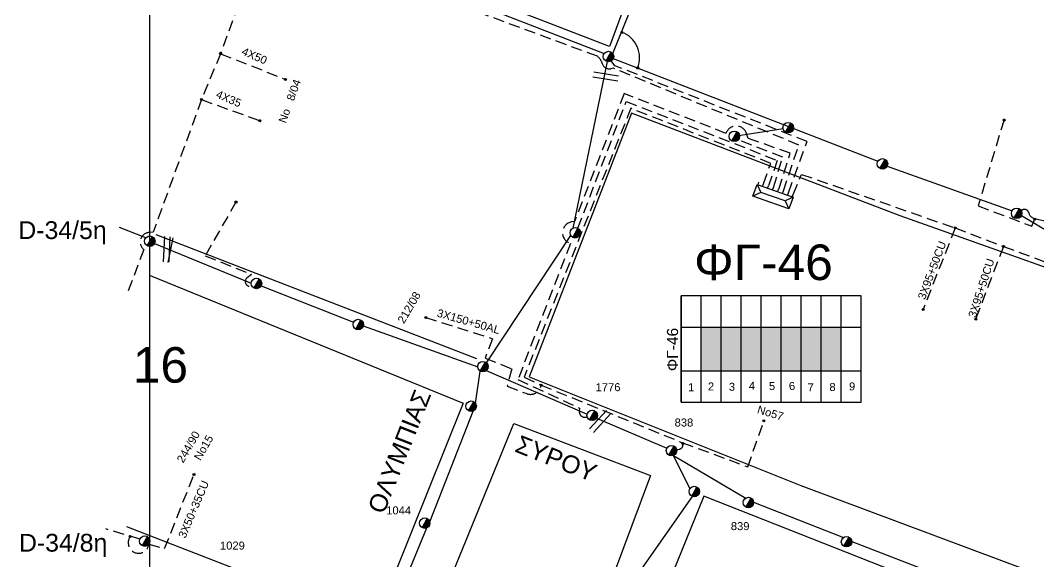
# Model space of a CAD drawing. Header units: millimetres. Extents: x 8791 to 11104, y 1833 to 2902.
# Drawn here: x 8798.3 to 9032.1, y 2072.2 to 2196.6 of the extents above; entities that cross this region are included whole.
import ezdxf
from ezdxf.enums import TextEntityAlignment as Align

# ---------------------------------------------------------------- set-up
doc = ezdxf.new("R2010")
doc.units = ezdxf.units.MM
doc.linetypes.add('DASHED', pattern=[19.05, 12.7, -6.35])
for name, color, linetype in [('Ασφαλειοκιβώτια Χ.Τ 9 αναχωρήσεων', 7, 'Continuous'), ('Γέφυρες Εναερίου Δικτύου', 7, 'Continuous'), ('Γυμνά εναέρια ΧΤ (3Φ)   3x50+35CU', 7, 'Continuous'), ('Γυμνά εναέρια ΧΤ και ΦΟΠ (3Φ)   4x50+16AL', 7, 'Continuous'), ('Επιγραφές - Σχήματα', 7, 'Continuous'), ('Καλώδια ΧΤ   3x150+50AL', 7, 'DASHED'), ('Καλώδια ΧΤ   3x95+50CU', 7, 'DASHED'), ('Στύλος ΦΜ', 7, 'Continuous'), ('Στύλος ΦΜ @ 1', 7, 'Continuous'), ('Συνδέσεις', 7, 'Continuous'), ('Τομή', 7, 'Continuous'), ('Υποσταθμός πόλεως', 7, 'Continuous'), ('Υπόβαθρο ΔΕΗ', 7, 'Continuous')]:
    doc.layers.add(name, color=color, linetype=linetype)
doc.styles.add('ar', font='ARIAL.TTF')
doc.styles.get("Standard").update_dxf_attribs({"font": 'ARIAL.TTF'})
doc.linetypes.add('SYN_LINE', pattern='A,0.5,-0.0001,["/\\/\\/\\/",Standard,S=0.1,R=0,X=0,Y=-0.05],-0.25', length=0.7501)

# ---------------------------------------------------------------- blocks, each defined once
blk = doc.blocks.new('ΥΠΑΡΧΩΝ ΤΣΙΜΕΝΤΕΝΙΟΣ ΣΤΥΛΟΣ')
at = {"layer": 'Στύλος ΦΜ'}
blk.add_hatch(color=256, dxfattribs=at).paths.add_polyline_path([(-1.29, -2.28, 0.574793), (2.62, 0, 0.268822), (1.3, 2.27)])
blk.add_line((-1.29, -2.28), (1.3, 2.27), dxfattribs=at)
blk.add_circle((0, 0), 2.62, dxfattribs=at)
at = {"layer": 'Στύλος ΦΜ', "flags": 4}
for tag, p in [('ΑΡΙΘΜΟΣ', (-4.68, 8.05)), ('ΤΥΠΟΣ', (-4.91, 3.03))]:
    blk.add_attdef(tag, p, '', height=4, dxfattribs=at)
blk = doc.blocks.new('ΥΠΟΣΤΑΘΜΟΣ ΠΟΛΕΩΣ 8 ΑΝΑΧΩΡΗΣΕΩΝ')
at = {"layer": 'Υποσταθμός πόλεως', "linetype": 'Continuous', "ltscale": 40}
for p, q in [((-8.18, -2.82), (-8.18, -4)), ((-5.9, -2.82), (-5.9, -4)), ((-3.55, -2.82), (-3.55, -4)), ((-1.28, -2.82), (-1.28, -4)), ((1.23, -2.82), (1.23, -4)), ((3.56, -2.82), (3.56, -4)), ((6.03, -2.82), (6.03, -4)), ((8.16, -2.82), (8.16, -4))]:
    blk.add_line(p, q, dxfattribs=at)
blk.add_lwpolyline([(-8.57, 2.82), (8.57, 2.82), (8.57, -2.82), (-8.57, -2.82)], close=True, dxfattribs=at)
for points in [[(-5.75, 0), (-8.57, 2.82)], [(5.75, 0), (8.57, 2.82)], [(-8.57, -2.82), (-5.75, 0)], [(-5.75, 0), (5.75, 0)], [(8.57, -2.82), (5.75, 0)]]:
    blk.add_lwpolyline(points, dxfattribs=at)
at = {"layer": 'Υποσταθμός πόλεως', "linetype": 'SYN_LINE', "ltscale": 40, "flags": 1}
for tag, p in [('ΜΕΤΑΣΧΗΜΑΤΙΣΜΟΣ', (9.59, 1.44)), ('ΙΣΧΥΣ', (9.57, -1.35)), ('ΑΡΙΘΜΟΣ', (9.69, -4.07))]:
    blk.add_attdef(tag, p, '', height=1.8, dxfattribs=at)
blk = doc.blocks.new('S')
at = {"layer": 'Γυμνά εναέρια ΧΤ και ΦΟΠ (3Φ)   4x50+16AL', "color": 1}
blk.add_lwpolyline([(2.84, 0), (-2.84, 0)], dxfattribs=at)
blk = doc.blocks.new('ΤΟΜΗ')
at = {"layer": 'Τομή', "ltscale": 40}
for p, q in [((-5.68, 0), (5.68, 0)), ((5.68, -2.33), (-5.68, -2.33))]:
    blk.add_line(p, q, dxfattribs=at)
blk = doc.blocks.new('ΑΣΦΑΛΕΙΟΚΙΒΩΤΙΟ ΥΠΟΣΤΑΘΜΟΥ 9 ΑΝΑΧΩΡΗΣΕΩΝ')
at = {"layer": 'Ασφαλειοκιβώτια Χ.Τ 9 αναχωρήσεων', "ltscale": 40}
for p, q in [((-23.8, 40.36), (24.02, 40.36)), ((-9.72, 40.36), (-9.72, -40.64)), ((9.94, 40.36), (9.94, -40.64)), ((-23.8, 31.36), (24.02, 31.36)), ((-23.8, 22.36), (24.02, 22.36)), ((-23.8, 13.36), (24.02, 13.36)), ((-23.8, 4.36), (24.02, 4.36)), ((-23.8, -4.64), (24.02, -4.64)), ((-23.8, -13.64), (24.02, -13.64)), ((-23.8, -22.64), (24.02, -22.64)), ((-23.8, -31.64), (24.02, -31.64))]:
    blk.add_line(p, q, dxfattribs=at)
at = {"layer": 'Ασφαλειοκιβώτια Χ.Τ 9 αναχωρήσεων'}
blk.add_lwpolyline([(-23.8, -40.64), (24.02, -40.64), (24.02, 40.36), (-23.8, 40.36)], close=True, dxfattribs=at)
for s, rotation, p in [('1', 270, (-18.96, 37.31)), ('2', 270, (-18.6, 28.38)), ('3', 270, (-18.74, 18.97)), ('4', 270, (-18.26, 9.95)), ('5', 270, (-18.42, 0.93)), ('6', 274.9707, (-18.52, -8.21)), ('7', 270, (-19, -16.47)), ('8', 270, (-18.86, -26.29)), ('9', 266.863, (-18.5, -35))]:
    blk.add_text(s, height=3.6, rotation=rotation, dxfattribs=at).set_placement(p)
at = {"layer": 'Ασφαλειοκιβώτια Χ.Τ 9 αναχωρήσεων', "ltscale": 40}
for tag, height, p in [('ΟΝΟΜΑ', 5, (-0.16, 44.31)), ('ΚΕΙΜΕΝΟ 1', 2, (17.06, 35.59)), ('ΚΕΙΜΕΝΟ 2', 2, (17.06, 26.88)), ('ΚΕΙΜΕΝΟ 3', 2, (17.06, 17.69)), ('ΚΕΙΜΕΝΟ 4', 2, (17.06, 8.71)), ('ΚΕΙΜΕΝΟ 5', 2, (17.06, -0.13)), ('ΚΕΙΜΕΝΟ 6', 2, (17.06, -9.05)), ('ΚΕΙΜΕΝΟ 7', 2, (17.06, -18.13)), ('ΚΕΙΜΕΝΟ 8', 2, (17.06, -26.85)), ('ΚΕΙΜΕΝΟ 9', 2, (17.06, -35.99)), ('ΣΧ', 2, (-0.1, -42.64))]:
    blk.add_attdef(tag, text='', height=height, dxfattribs=at).set_placement(p, align=Align.MIDDLE_CENTER)
blk = doc.blocks.new('_ΣΥΝΔΕΣΗ')
at = {"layer": 'Συνδέσεις', "linetype": 'SYN_LINE', "ltscale": 40}
blk.add_hatch(color=256, dxfattribs=at).paths.add_polyline_path([(0.5, -0.01, 1), (-0.5, -0.01, 1)])
at = {"layer": 'Συνδέσεις'}
blk.add_circle((0, -0.01), 0.5, dxfattribs=at)

msp = doc.modelspace()

# ---------------------------------------------------------------- hatches: boundary and pattern name
at = {"layer": 'Ασφαλειοκιβώτια Χ.Τ 9 αναχωρήσεων', "ltscale": 20}
for color, points in [(6, [(8954.66, 2126.15), (8954.66, 2116.12), (8959.26, 2116.12), (8959.26, 2126.15)]), (151, [(8959.26, 2126.15), (8959.26, 2116.12), (8963.85, 2116.12), (8963.85, 2126.15)]), (27, [(8963.85, 2126.15), (8963.85, 2116.12), (8968.45, 2116.12), (8968.45, 2126.15)]), (173, [(8968.45, 2126.15), (8968.45, 2116.12), (8973.04, 2116.12), (8973.04, 2126.15)]), (30, [(8973.04, 2126.15), (8973.04, 2116.12), (8977.63, 2116.12), (8977.63, 2126.15)]), (85, [(8977.63, 2126.15), (8977.63, 2116.12), (8982.23, 2116.12), (8982.23, 2126.15)]), (2, [(8982.23, 2126.15), (8982.23, 2116.12), (8986.82, 2116.12), (8986.82, 2126.15)])]:
    msp.add_hatch(color=color, dxfattribs=at).paths.add_polyline_path(points)

# ---------------------------------------------------------------- linework, layer by layer
at = {"layer": 'Γέφυρες Εναερίου Δικτύου', "color": 85, "ltscale": 0.2}
msp.add_line((8962.26, 2169.99), (8973.44, 2171.79), dxfattribs=at)
for points in [[(8934.34, 2188.99), (8946.37, 2218.85)], [(8934.45, 2187.87), (8995.24, 2164.27)], [(8997.37, 2163.14), (9026.04, 2152.84)], [(9028.2, 2151.77), (9063.21, 2130.97)]]:
    msp.add_lwpolyline(points, dxfattribs=at)
at = {"layer": 'Γέφυρες Εναερίου Δικτύου', "color": 2, "linetype": 'DASHED', "ltscale": 0.2}
for points in [[(8857.76, 2213.13), (8853.46, 2214.48), (8844.25, 2188.98), (8839.86, 2178.43), (8828.76, 2147.96), (8827.81, 2147.89, 0.683732), (8826.61, 2143.97), (8822.87, 2134.08)], [(8973.53, 2157.43), (8977.05, 2167.99), (8934.49, 2185.63), (8933.87, 2185.52, -0.380145), (8931.91, 2186.72, 0.146547), (8930.82, 2188.37), (8868.99, 2211.25), (8867.31, 2210.85, -0.200159), (8862.73, 2211.25, -3.648789)]]:
    msp.add_lwpolyline(points, format="xyb", dxfattribs=at)
at = {"layer": 'Γέφυρες Εναερίου Δικτύου', "color": 173, "ltscale": 0.2}
msp.add_lwpolyline([(8886.08, 2207.04), (8932.37, 2189.05)], dxfattribs=at)
at = {"layer": 'Γέφυρες Εναερίου Δικτύου', "color": 2, "linetype": 'DASHED', "ltscale": 0.2}
for points in [[(8844.25, 2188.98), (8859.14, 2183.07)], [(8839.86, 2178.43), (8853.26, 2173.57)]]:
    msp.add_lwpolyline(points, dxfattribs=at)
at = {"layer": 'Γέφυρες Εναερίου Δικτύου', "color": 151, "ltscale": 0.2}
for points in [[(8925.23, 2148.9), (8933.1, 2187.15)], [(8905.31, 2117.95), (8924.67, 2147.22)], [(8902.82, 2108.58), (8903.91, 2116.02)], [(8892.3, 2081.42), (8902.24, 2106.84)], [(8930.63, 2105.23), (8946.76, 2098.33)], [(8948.3, 2096.65), (8964.86, 2086.85)], [(8966.69, 2085.9), (8987.34, 2077.8)], [(8881.98, 2056.54), (8891.64, 2080)], [(8989.23, 2076.89), (9009.86, 2068.89)]]:
    msp.add_lwpolyline(points, dxfattribs=at)
at = {"layer": 'Γέφυρες Εναερίου Δικτύου', "color": 173, "linetype": 'DASHED', "ltscale": 0.2}
msp.add_lwpolyline([(8974.66, 2157.03), (8978.96, 2168.78), (8934.81, 2186.22), (8934, 2187.33)], dxfattribs=at)
at = {"layer": 'Γέφυρες Εναερίου Δικτύου', "color": 30, "linetype": 'DASHED', "ltscale": 0.2}
for points in [[(8972.44, 2157.82), (8975.08, 2166.1), (8965.44, 2169.52), (8965.04, 2170.67, 0.711862), (8960.33, 2170.67), (8936.97, 2179.79), (8925.54, 2150.44), (8924.87, 2150.31, 0.782063), (8924.59, 2145.36), (8912.55, 2114.09), (8926.69, 2107.52), (8926.65, 2106.77, 0.561896), (8928.45, 2105.52, 11.684001)], [(8847.79, 2154.89), (8840.7, 2142.53), (8851.37, 2138.25), (8850.37, 2137.5, 0.874591), (8851.45, 2135.56, -0.190187)]]:
    msp.add_lwpolyline(points, format="xyb", dxfattribs=at)
at = {"layer": 'Γέφυρες Εναερίου Δικτύου', "color": 151, "linetype": 'DASHED', "ltscale": 0.2}
msp.add_lwpolyline([(8926.32, 2148.85), (8937.42, 2178), (8972.13, 2164.46), (8970.11, 2158.64)], dxfattribs=at)
at = {"layer": 'Γέφυρες Εναερίου Δικτύου', "color": 6, "linetype": 'DASHED', "ltscale": 0.2}
msp.add_lwpolyline([(8968.92, 2159.06), (8970.61, 2163.77), (8938.48, 2176.42), (8913.96, 2114.61), (8917.86, 2112.82), (8950.36, 2099.58), (8965.34, 2094.04), (8969.03, 2104.61)], dxfattribs=at)
at = {"layer": 'Γέφυρες Εναερίου Δικτύου', "color": 85, "linetype": 'DASHED', "ltscale": 0.2}
for points in [[(9024.2, 2173.8), (9018.24, 2154), (9030.61, 2149.34), (9031.28, 2151.04)], [(8971.23, 2158.25), (8973.36, 2165.17), (8963.14, 2169.17)]]:
    msp.add_lwpolyline(points, dxfattribs=at)
at = {"layer": 'Γέφυρες Εναερίου Δικτύου', "color": 27, "linetype": 'DASHED', "ltscale": 0.2}
msp.add_lwpolyline([(8975.76, 2156.65), (8977.66, 2161.25), (9012.96, 2148.93), (9024.05, 2144.7), (9061.34, 2130.83), (9061.74, 2131.4, -0.706901), (9063.21, 2130.97, -2.244721)], format="xyb", dxfattribs=at)
at = {"layer": 'Γέφυρες Εναερίου Δικτύου', "color": 85, "linetype": 'DASHED', "ltscale": 0.2}
msp.add_lwpolyline([(9048.07, 2159.14), (9044.84, 2147.57), (9031.28, 2151.04, -0.273668), (9029.86, 2152.46, 0.605923), (9028.18, 2152.86, 4.574191)], format="xyb", dxfattribs=at)
at = {"layer": 'Γέφυρες Εναερίου Δικτύου', "color": 1, "ltscale": 0.2}
msp.add_lwpolyline([(8827.09, 2146.68), (8821, 2149.05)], dxfattribs=at)
at = {"layer": 'Γέφυρες Εναερίου Δικτύου', "color": 30, "ltscale": 0.2}
for points in [[(8829.07, 2145.36), (8851.29, 2136.22)], [(8853.57, 2135.64), (8874.78, 2127.26)], [(8877.02, 2126.4), (8903.3, 2117.01)], [(8905.27, 2116.14), (8928.43, 2106.11)]]:
    msp.add_lwpolyline(points, dxfattribs=at)
at = {"layer": 'Γέφυρες Εναερίου Δικτύου', "color": 6, "linetype": 'DASHED', "ltscale": 0.2}
msp.add_lwpolyline([(8948.99, 2098.01), (8949.56, 2098.08, 0.512951), (8950.36, 2099.58, -1.600296)], format="xyb", dxfattribs=at)
at = {"layer": 'Γέφυρες Εναερίου Δικτύου', "color": 6, "ltscale": 0.2}
for points in [[(8952.06, 2089.03), (8948.3, 2096.65)], [(8934.35, 2061.11), (8952.65, 2087.22)]]:
    msp.add_lwpolyline(points, dxfattribs=at)
at = {"layer": 'Γυμνά εναέρια ΧΤ (3Φ)   3x50+35CU', "color": 6, "linetype": 'DASHED', "ltscale": 0.2}
for points in [[(8827.79, 2076.23), (8831.39, 2075.26), (8838.13, 2092.25)], [(8825.73, 2077.42), (8817.86, 2079.76)]]:
    msp.add_lwpolyline(points, dxfattribs=at)
msp.add_arc((8825.42, 2076.56), 2.39, 140.9071, 352.2409, dxfattribs=at)
at = {"layer": 'Επιγραφές - Σχήματα'}
msp.add_lwpolyline([(10868.02, 2888.59), (10868.02, 1855.69), (8827.98, 1855.69), (8827.98, 2890.56)], dxfattribs=at)
at = {"layer": 'Επιγραφές - Σχήματα', "ltscale": 20}
msp.add_arc((8934.15, 2188.01), 6.34, 338.5608, 69.7052, dxfattribs=at)
at = {"layer": 'Καλώδια ΧΤ   3x150+50AL', "color": 6, "linetype": 'DASHED', "ltscale": 0.2}
msp.add_lwpolyline([(8891.38, 2128.33), (8906.67, 2123.48), (8905.03, 2119), (8911.15, 2116.57), (8910.08, 2112.58), (8914.56, 2110.85, 0.486846), (8917.86, 2112.82, 3.473868)], format="xyb", dxfattribs=at)
at = {"layer": 'Καλώδια ΧΤ   3x95+50CU', "color": 27, "ltscale": 0.2}
for points in [[(9012.96, 2148.93), (9005.64, 2130.19)], [(9024.05, 2144.7), (9017.69, 2128)]]:
    msp.add_lwpolyline(points, dxfattribs=at)
at = {"layer": 'Υπόβαθρο ΔΕΗ'}
for points in [[(8878.58, 2274.5), (8954.17, 2246.37), (8933.59, 2190.62), (8857.13, 2220.2)], [(8923.74, 2040.33), (8891.11, 2053.71), (8911.64, 2104.03), (8943.01, 2092.02)], [(9007.48, 2066.7), (8955.23, 2087.31), (8933.06, 2032.59), (8956.8, 2013.67)]]:
    msp.add_lwpolyline(points, close=True, dxfattribs=at)
msp.add_lwpolyline([(8938.67, 2175.27), (8915.11, 2114.71), (8977.53, 2089.78), (9038.81, 2066.81, 0.427884), (9043.95, 2068.19), (9072.06, 2111.7), (9079.66, 2123.52), (9000.38, 2151.73)], format="xyb", close=True, dxfattribs=at)
for points in [[(8829.34, 2147.44), (8903.06, 2118.95)], [(8828.05, 2137.98), (8899.96, 2108.65), (8879.71, 2058.08), (8822.74, 2080.26)]]:
    msp.add_lwpolyline(points, dxfattribs=at)

# ---------------------------------------------------------------- block references
at = {"layer": 'Ασφαλειοκιβώτια Χ.Τ 9 αναχωρήσεων', "xscale": 0.5104822389464277, "yscale": 0.5104822389464277, "zscale": 0.5104822389464277, "rotation": 90}
msp.add_blockref('ΑΣΦΑΛΕΙΟΚΙΒΩΤΙΟ ΥΠΟΣΤΑΘΜΟΥ 9 ΑΝΑΧΩΡΗΣΕΩΝ', (8970.67, 2121.08), dxfattribs=at).add_auto_attribs({'ΟΝΟΜΑ': 'ΦΓ-46'})
at = {"layer": 'Γέφυρες Εναερίου Δικτύου', "color": 30, "ltscale": 0.2, "xscale": 1.020964477892856, "yscale": 1.020964477892856, "zscale": 1.020964477892856, "rotation": 258.0888015578453}
msp.add_blockref('S', (8832.77, 2143.84), dxfattribs=at)
at = {"layer": 'Στύλος ΦΜ @ 1', "ltscale": 40, "xscale": 0.4594340150515993, "yscale": 0.4594340150515993, "zscale": 0.4594340150515993}
for p in [(8933.34, 2188.33), (8974.62, 2171.98), (8962.25, 2169.99), (8996.27, 2163.65), (9027.11, 2152.29), (8925.72, 2147.81), (8827.99, 2145.88), (8852.49, 2136.17), (8875.87, 2126.74), (8904.5, 2117.07), (8901.79, 2107.96), (8953.05, 2088.35), (8826.83, 2076.96), (8988.03, 2076.82)]:
    msp.add_blockref('ΥΠΑΡΧΩΝ ΤΣΙΜΕΝΤΕΝΙΟΣ ΣΤΥΛΟΣ', p, dxfattribs=at)
at = {"layer": 'Στύλος ΦΜ @ 1', "ltscale": 40}
ref = msp.add_blockref('ΥΠΑΡΧΩΝ ΤΣΙΜΕΝΤΕΝΙΟΣ ΣΤΥΛΟΣ', (8929.6, 2105.86), dxfattribs=dict(at, xscale=0.4594340150515993, yscale=0.4594340150515993, zscale=0.4594340150515993))
ref.add_attrib('ΤΥΠΟΣ', '1776', (8930.39, 2111.42), dxfattribs={"layer": 'Στύλος ΦΜ', "height": 1.838, "flags": 4})
ref = msp.add_blockref('ΥΠΑΡΧΩΝ ΤΣΙΜΕΝΤΕΝΙΟΣ ΣΤΥΛΟΣ', (8947.82, 2097.75), dxfattribs=dict(at, xscale=0.4594340150515993, yscale=0.4594340150515993, zscale=0.4594340150515993))
ref.add_attrib('ΤΥΠΟΣ', '838', (8948.53, 2103.3), dxfattribs={"layer": 'Στύλος ΦΜ', "height": 1.838, "flags": 4})
ref = msp.add_blockref('ΥΠΑΡΧΩΝ ΤΣΙΜΕΝΤΕΝΙΟΣ ΣΤΥΛΟΣ', (8965.49, 2085.83), dxfattribs=dict(at, xscale=0.4594340150515993, yscale=0.4594340150515993, zscale=0.4594340150515993))
ref.add_attrib('ΤΥΠΟΣ', '839', (8961.45, 2079.49), dxfattribs={"layer": 'Στύλος ΦΜ', "height": 1.838, "flags": 4})
ref = msp.add_blockref('ΥΠΑΡΧΩΝ ΤΣΙΜΕΝΤΕΝΙΟΣ ΣΤΥΛΟΣ', (8891.14, 2081.1), dxfattribs=dict(at, xscale=0.4594340150515993, yscale=0.4594340150515993, zscale=0.4594340150515993))
ref.add_attrib('ΤΥΠΟΣ', '1044', (8882.29, 2083.11), dxfattribs={"layer": 'Στύλος ΦΜ', "height": 1.838, "flags": 4})
ref = msp.add_blockref('ΥΠΑΡΧΩΝ ΤΣΙΜΕΝΤΕΝΙΟΣ ΣΤΥΛΟΣ', (8845.03, 2069.58), dxfattribs=dict(at, xscale=0.4594340150515993, yscale=0.4594340150515993, zscale=0.4594340150515993))
ref.add_attrib('ΤΥΠΟΣ', '1029', (8844.11, 2075.02), dxfattribs={"layer": 'Στύλος ΦΜ', "height": 1.838, "flags": 4})
at = {"layer": 'Συνδέσεις', "xscale": 0.4594340150518314, "yscale": 0.4594340150518314, "zscale": 0.4594340150518314}
for p in [(8936.41, 2193.85), (8844.26, 2188.99), (8940.05, 2185.7), (8859.15, 2183.07), (8839.87, 2178.44), (8853.27, 2173.58), (9024.21, 2173.74), (8847.79, 2154.89), (9031.29, 2150.98), (9012.97, 2148.94), (9024.06, 2144.71), (8891.38, 2128.34), (9005.65, 2130.19), (9017.7, 2128), (8917.86, 2112.82), (8969.03, 2104.62), (8950.43, 2099.41), (8838.14, 2092.26), (8823.51, 2078.05)]:
    msp.add_blockref('_ΣΥΝΔΕΣΗ', p, dxfattribs=at)
at = {"layer": 'Τομή'}
for p, xscale, yscale, zscale, rotation in [((8932.81, 2184.31), 0.5104822389465433, 0.5104822389465433, 0.5104822389465433, 350.9005363952962), ((8832.48, 2144.02), 0.5104822389466157, 0.5104822389466157, 0.5104822389466157, 267.3348198415197), ((8931.84, 2104.06), 0.5104822389466529, 0.5104822389466529, 0.5104822389466529, 227.372461222805)]:
    msp.add_blockref('ΤΟΜΗ', p, dxfattribs=dict(at, xscale=xscale, yscale=yscale, zscale=zscale, rotation=rotation))
at = {"layer": 'Υποσταθμός πόλεως', "xscale": 0.5104822389463658, "yscale": 0.5104822389463658, "zscale": 0.5104822389463658, "rotation": 160.5442198321911}
msp.add_blockref('ΥΠΟΣΤΑΘΜΟΣ ΠΟΛΕΩΣ 8 ΑΝΑΧΩΡΗΣΕΩΝ', (8971.14, 2156.11), dxfattribs=at)

# ---------------------------------------------------------------- texts
at = {"layer": 'Γυμνά εναέρια ΧΤ (3Φ)   3x50+35CU', "ltscale": 0.2}
msp.add_text('3X50+35CU', height=1.838, rotation=66.9427, dxfattribs=at).set_placement((8838.05, 2084.28), align=Align.MIDDLE)
at = {"layer": 'Επιγραφές - Σχήματα', "ltscale": 20, "width": 19.788, "attachment_point": 1, "style": 'ar'}
for s, insert, char_height, rotation in [('4Χ50', (8849.65, 2190.52), 1.838, 336.6928), ('Νο   8/04', (8857.49, 2173.49), 1.838, 70.184), ('4Χ35', (8843.74, 2180.67), 1.838, 336.6928), ('212/08', (8884.78, 2127.72), 1.838, 59.8225), ('ΟΛΥΜΠΙΑΣ', (8877.93, 2084.45), 4.084, 68.4255), ('Νο57', (8967.88, 2108.17), 1.838, 343.217), ('244/90', (8834.07, 2095.69), 1.838, 59.8225), ('Νο15', (8838.01, 2096.26), 1.838, 59.8225), ('ΣΥΡΟΥ', (8913.06, 2101.42), 4.084, 338.4255)]:
    msp.add_mtext(s, dxfattribs=dict(at, insert=insert, char_height=char_height, rotation=rotation))
for s, insert, char_height in [('D-34/5η', (8797.79, 2150.47), 4.084), ('ΦΓ-46', (8953, 2145.12), 8.168), ('16', (8824.09, 2121.54), 8.168), ('D-34/8η', (8797.94, 2078.63), 4.084)]:
    msp.add_mtext(s, dxfattribs=dict(at, insert=insert, char_height=char_height))
at = {"layer": 'Καλώδια ΧΤ   3x150+50AL', "ltscale": 0.2}
msp.add_text('3X150+50AL', height=1.838, rotation=344.1259, dxfattribs=at).set_placement((8901.22, 2127.44), align=Align.MIDDLE)
at = {"layer": 'Καλώδια ΧΤ   3x95+50CU', "ltscale": 0.2}
for rotation, p in [(69.3739, (9007.65, 2139.2)), (72.0069, (9018.97, 2135.12))]:
    msp.add_text('3X95+50CU', height=1.838, rotation=rotation, dxfattribs=at).set_placement(p, align=Align.MIDDLE)

doc.saveas('drawing.dxf')
